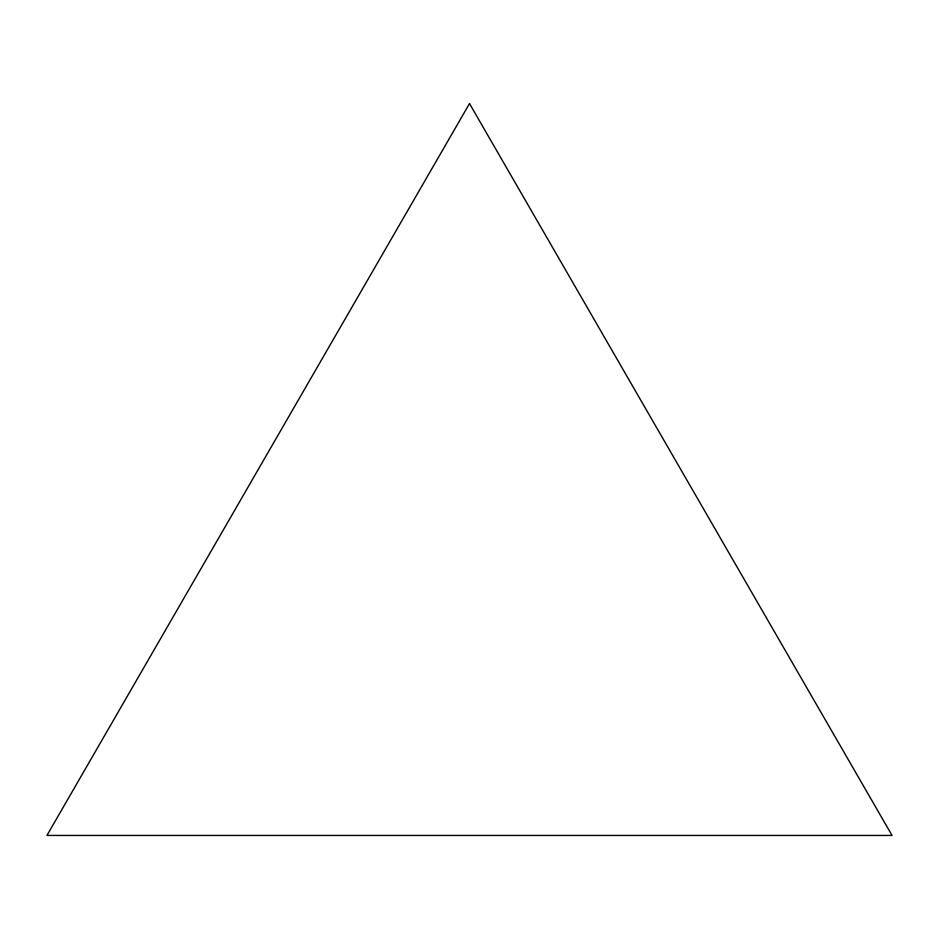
<?xml version="1.0" encoding="UTF-8"?>
<svg xmlns="http://www.w3.org/2000/svg" width="939" height="939" viewBox="0 0 939 939"><rect width="100%" height="100%" fill="white"/><g stroke="black" fill="none" stroke-linecap="round" stroke-linejoin="round"><path stroke-width="1.41" d="M469.5 103.56L46.95 835.44L892.05 835.44L469.5 103.56"/></g></svg>
